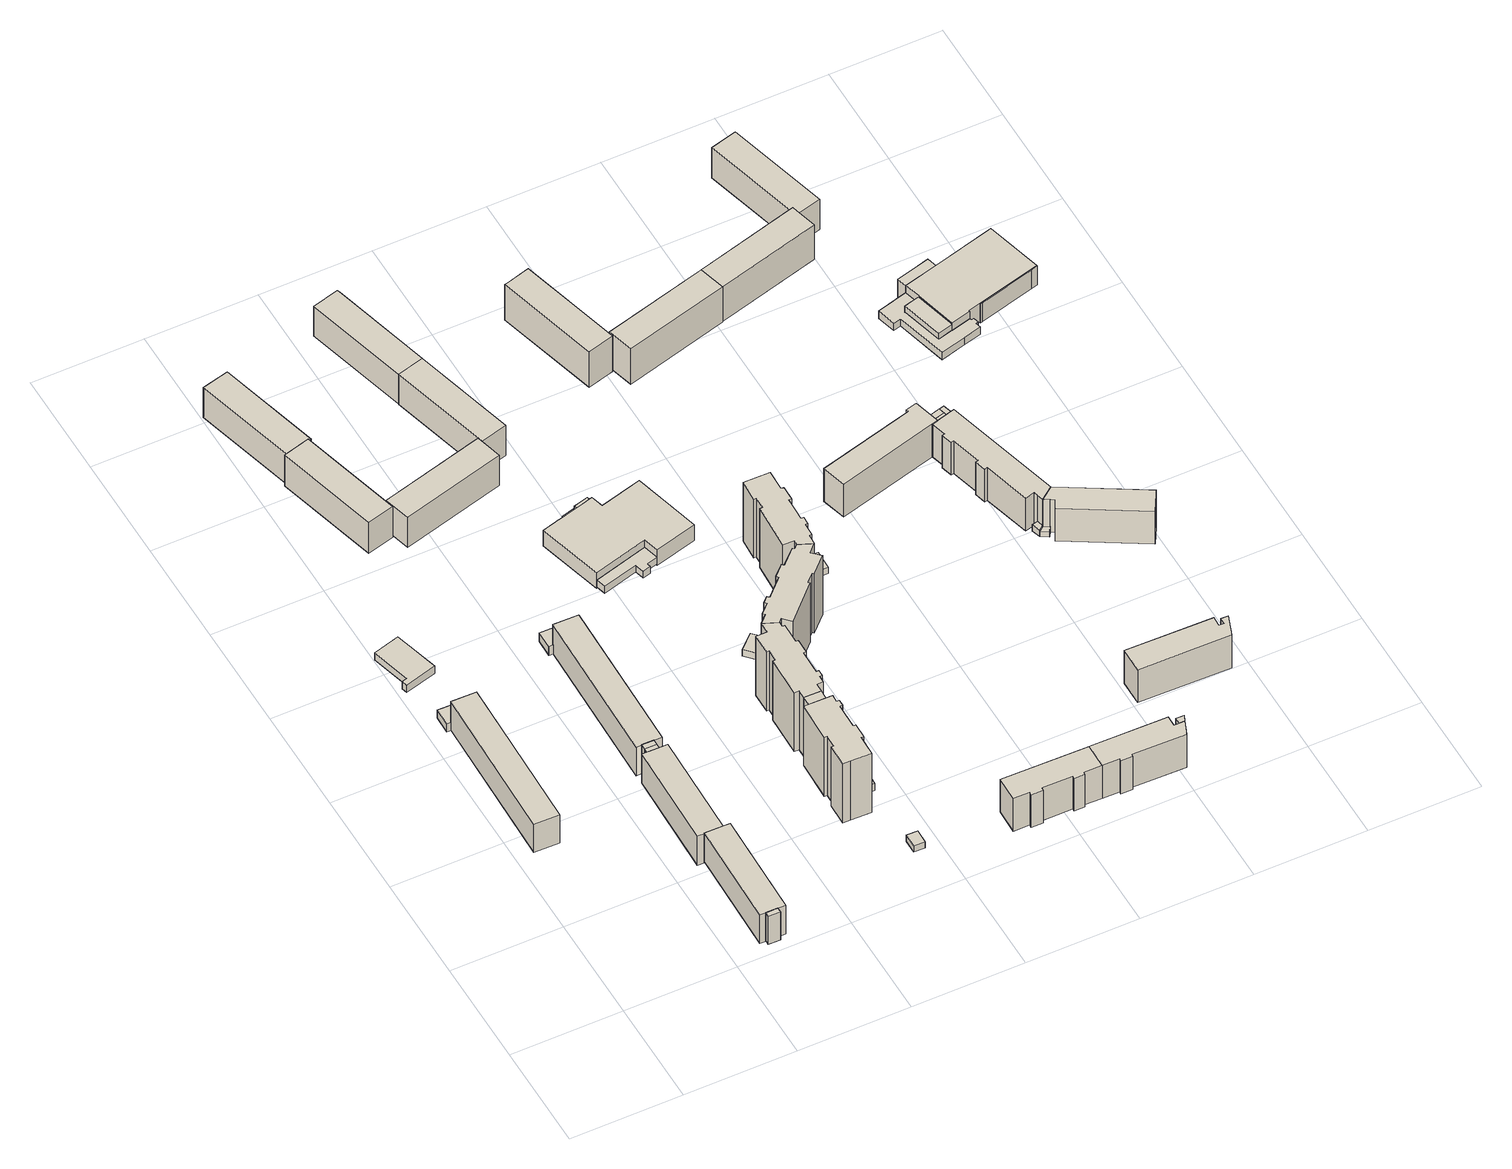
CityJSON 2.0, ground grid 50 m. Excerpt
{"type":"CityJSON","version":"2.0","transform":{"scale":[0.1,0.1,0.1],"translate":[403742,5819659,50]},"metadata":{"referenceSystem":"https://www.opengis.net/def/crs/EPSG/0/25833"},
"CityObjects":{
"building1":{"type":"Building","attributes":{"Gemeindeschluessel":"11000010","BezugspunktDach":"2200","function":"31001_1010","measuredHeight":16.15,"storeysAboveGround":5},"address":[{"country":"Germany","locality":"Berlin","thoroughfareNumber":"26, 28, 30, 32, 34","thoroughfareName":"Lubminer Straße"}],"geometry":[{"type":"Solid","lod":"1","boundaries":[[[[0,1,2,3,4,5]],[[6,7,8,9,10,11]],[[6,11,5,4]],[[7,6,4,3]],[[8,7,3,2]],[[9,8,2,1]],[[10,9,1,0]],[[11,10,0,5]]]]}]},
"building2":{"type":"Building","attributes":{"Gemeindeschluessel":"11000010","BezugspunktDach":"2200","function":"31001_2000","measuredHeight":4.52,"storeysAboveGround":1},"address":[{"country":"Germany","locality":"Berlin","thoroughfareNumber":"36","thoroughfareName":"Lubminer Straße"}],"geometry":[{"type":"Solid","lod":"1","boundaries":[[[[12,13,14,15,16,17,18,19]],[[20,21,22,23,24,25,26,27]],[[20,27,19,18]],[[21,20,18,17]],[[22,21,17,16]],[[23,22,16,15]],[[24,23,15,14]],[[25,24,14,13]],[[26,25,13,12]],[[27,26,12,19]]]]}]},
"building3":{"type":"Building","attributes":{"Gemeindeschluessel":"11000010","BezugspunktDach":"2200","function":"31001_3061","measuredHeight":4.11,"storeysAboveGround":1},"address":[{"country":"Germany","locality":"Berlin","thoroughfareNumber":"38","thoroughfareName":"Lubminer Straße"}],"geometry":[{"type":"Solid","lod":"1","boundaries":[[[[28,29,30,31,32,33]],[[34,35,36,37,38,39]],[[34,39,33,32]],[[35,34,32,31]],[[36,35,31,30]],[[37,36,30,29]],[[38,37,29,28]],[[39,38,28,33]]]]}]},
"building4":{"type":"Building","attributes":{"Gemeindeschluessel":"11000010","function":"31001_1010"},"address":[{"country":"Germany","locality":"Berlin","thoroughfareNumber":"31, 33, 35, 37","thoroughfareName":"Lion-Feuchtwanger-Straße"}],"children":["building4-1","building4-2"]},
"building4-1":{"type":"BuildingPart","attributes":{"BezugspunktDach":"2200","measuredHeight":16.29,"storeysAboveGround":5},"parents":["building4"],"geometry":[{"type":"MultiSurface","lod":"1","boundaries":[[[40,41,42,43,44,45,46]],[[47,48,49,50,51,52,53]],[[47,53,46,45]],[[48,47,45,44]],[[49,48,44,43]],[[50,49,43,42]],[[51,50,42,41]],[[52,51,54,55,40]],[[53,52,40,46]],[[56,41,40,55,54]]]}]},
"building4-2":{"type":"BuildingPart","attributes":{"BezugspunktDach":"2200","measuredHeight":15.91,"storeysAboveGround":5},"parents":["building4"],"geometry":[{"type":"MultiSurface","lod":"1","boundaries":[[[57,58,59,60]],[[55,54,61,62]],[[55,62,60,59]],[[54,41,40,63,59,58]],[[61,54,58,57]],[[62,61,57,60]],[[55,63,40,41,54]]]}]},
"building5":{"type":"Building","attributes":{"Gemeindeschluessel":"11000010","function":"31001_1010"},"address":[{"country":"Germany","locality":"Berlin","thoroughfareNumber":"39, 41, 43, 45","thoroughfareName":"Lion-Feuchtwanger-Straße"}],"children":["building5-1","building5-2"]},
"building5-1":{"type":"BuildingPart","attributes":{"BezugspunktDach":"2200","measuredHeight":16.66,"storeysAboveGround":5},"parents":["building5"],"geometry":[{"type":"MultiSurface","lod":"1","boundaries":[[[64,65,66,67,68,69,70]],[[71,72,73,74,75,76,77]],[[71,77,70,69]],[[72,71,69,68]],[[73,78,79,80,68,67]],[[74,73,67,66]],[[75,74,66,65]],[[76,75,65,64]],[[77,76,64,70]],[[72,80,79,78,73]]]}]},
"building5-2":{"type":"BuildingPart","attributes":{"BezugspunktDach":"2200","measuredHeight":16.32,"storeysAboveGround":5},"parents":["building5"],"geometry":[{"type":"MultiSurface","lod":"1","boundaries":[[[78,81,82,79]],[[83,84,85,86]],[[83,86,79,82]],[[84,83,82,81]],[[85,84,81,78]],[[86,85,73,72,87]],[[87,72,73,78,79]]]}]},
"building6":{"type":"Building","attributes":{"Gemeindeschluessel":"11000010","function":"31001_1010"},"address":[{"country":"Germany","locality":"Berlin","thoroughfareNumber":"47, 49, 51, 53, 55, 57","thoroughfareName":"Lion-Feuchtwanger-Straße"}],"children":["building6-1","building6-2"]},
"building6-1":{"type":"BuildingPart","attributes":{"BezugspunktDach":"2200","measuredHeight":16.39,"storeysAboveGround":5},"parents":["building6"],"geometry":[{"type":"MultiSurface","lod":"1","boundaries":[[[88,89,90,91,92,93,94,95]],[[96,97,98,99,100,101,102,103]],[[96,103,95,94]],[[97,96,94,93]],[[98,97,93,92]],[[99,98,92,91]],[[100,99,91,90]],[[101,100,90,89]],[[102,101,89,104,105]],[[105,104,89,88]]]}]},
"building6-2":{"type":"BuildingPart","attributes":{"BezugspunktDach":"2200","measuredHeight":16.26,"storeysAboveGround":5},"parents":["building6"],"geometry":[{"type":"MultiSurface","lod":"1","boundaries":[[[81,106,107,82]],[[105,104,108,109]],[[105,109,82,107]],[[89,88,105,107,106]],[[108,104,106,81]],[[109,108,81,82]],[[104,105,88,89]]]}]},
"building7":{"type":"Building","attributes":{"Gemeindeschluessel":"11000010","BezugspunktDach":"2200","function":"31001_1010","measuredHeight":17.74,"storeysAboveGround":5},"address":[{"country":"Germany","locality":"Berlin","thoroughfareNumber":"72, 74, 76, 78","thoroughfareName":"Teterower Ring"}],"geometry":[{"type":"Solid","lod":"1","boundaries":[[[[110,111,112,113,114,115]],[[116,117,118,119,120,121]],[[116,121,115,114]],[[117,116,114,113]],[[118,117,113,112]],[[119,118,112,111]],[[120,119,111,110]],[[121,120,110,115]]]]}]},
"building8":{"type":"Building","attributes":{"Gemeindeschluessel":"11000010","BezugspunktDach":"2200","function":"31001_1010","measuredHeight":17.21,"storeysAboveGround":5},"address":[{"country":"Germany","locality":"Berlin","thoroughfareNumber":"80, 82, 84, 86","thoroughfareName":"Teterower Ring"}],"geometry":[{"type":"Solid","lod":"1","boundaries":[[[[122,123,124,125,126]],[[127,128,129,130,131]],[[127,131,126,125]],[[128,127,125,124]],[[129,128,124,123]],[[130,129,123,122]],[[131,130,122,126]]]]}]},
"building9":{"type":"Building","attributes":{"Gemeindeschluessel":"11000010","BezugspunktDach":"2200","function":"31001_9998","measuredHeight":5,"storeysAboveGround":1},"address":[{"country":"Germany","locality":"Berlin","thoroughfareNumber":"59","thoroughfareName":"Lion-Feuchtwanger-Straße"}],"geometry":[{"type":"Solid","lod":"1","boundaries":[[[[132,133,134,135,136,137,138,139,140]],[[141,142,143,99,98,97,96,144,145]],[[141,145,140,139]],[[142,141,139,138]],[[143,142,138,137]],[[99,143,137,136]],[[98,99,136,135]],[[97,98,135,134]],[[96,97,134,133]],[[144,96,133,132]],[[145,144,132,140]]]]}]},
"building10":{"type":"Building","attributes":{"Gemeindeschluessel":"11000010","BezugspunktDach":"2200","function":"31001_1010","measuredHeight":17.38,"storeysAboveGround":5},"address":[{"country":"Germany","locality":"Berlin","thoroughfareNumber":"64, 66, 68, 70","thoroughfareName":"Teterower Ring"}],"geometry":[{"type":"Solid","lod":"1","boundaries":[[[[146,147,148,149,150,151]],[[152,153,154,155,156,157]],[[152,157,151,150]],[[153,152,150,149]],[[154,153,149,148]],[[155,154,148,147]],[[156,155,147,146]],[[157,156,146,151]]]]}]},
"building11":{"type":"Building","attributes":{"Gemeindeschluessel":"11000010","BezugspunktDach":"2200","function":"31001_2000","measuredHeight":3.45,"storeysAboveGround":1},"address":[{"country":"Germany","locality":"Berlin","thoroughfareNumber":"25 (3)","thoroughfareName":"Bansiner Straße"}],"geometry":[{"type":"Solid","lod":"1","boundaries":[[[[158,159,160,161]],[[162,163,164,165]],[[162,165,161,160]],[[163,162,160,159]],[[164,163,159,158]],[[165,164,158,161]]]]}]},
"building12":{"type":"Building","attributes":{"Gemeindeschluessel":"11000010","function":"31001_1010"},"address":[{"country":"Germany","locality":"Berlin","thoroughfareNumber":"27, 27A","thoroughfareName":"Bansiner Straße"}],"children":["building12-1","building12-2","building12-3"]},
"building12-1":{"type":"BuildingPart","attributes":{"BezugspunktDach":"2200","measuredHeight":33.94,"storeysAboveGround":11},"parents":["building12"],"geometry":[{"type":"MultiSurface","lod":"1","boundaries":[[[166,167,168,169,170,171,172,173,174,175,176,177,178,179,180,181,182,183,184,185]],[[186,187,188,189,190,191,192,193,194,195,196,197,198,199,200,201,202,203,204,205]],[[186,205,185,184]],[[187,186,184,183]],[[188,187,183,182]],[[189,188,182,181]],[[190,189,181,180]],[[191,190,180,179]],[[192,191,206,207]],[[193,192,178,177]],[[194,193,177,176]],[[195,194,176,175]],[[196,195,175,174]],[[197,196,174,173]],[[198,197,173,172]],[[199,198,172,171]],[[200,199,171,170]],[[201,200,170,169]],[[202,201,169,168]],[[203,202,168,167]],[[204,203,167,166]],[[205,204,166,185]],[[207,206,179,178]]]}]},
"building12-2":{"type":"BuildingPart","attributes":{"BezugspunktDach":"2200","measuredHeight":33.38,"storeysAboveGround":11},"parents":["building12"],"geometry":[{"type":"MultiSurface","lod":"1","boundaries":[[[178,208,209,179]],[[210,211,207,206]],[[210,206,179,209]],[[207,211,208,178]],[[212,211,210,209,208]],[[207,213,178,179,206]]]}]},
"building12-3":{"type":"BuildingPart","attributes":{"BezugspunktDach":"2200","measuredHeight":33.84,"storeysAboveGround":11},"parents":["building12"],"geometry":[{"type":"MultiSurface","lod":"1","boundaries":[[[214,209,208,215,216,217,218,219,220,221,222,223,224,225,226,227,228,229,230,231,232,233,234,235,236]],[[237,238,239,240,241,242,243,244,245,246,247,248,249,250,251,252,253,254,255,256,257,258,259,260,261]],[[237,261,236,235]],[[238,237,235,234]],[[239,238,234,233]],[[240,239,233,232]],[[241,240,232,231]],[[242,241,231,230]],[[243,242,230,229]],[[244,243,229,228]],[[245,244,228,227]],[[246,245,227,226]],[[247,246,226,225]],[[248,247,225,224]],[[249,248,224,223]],[[250,249,223,222]],[[251,250,222,221]],[[252,251,221,220]],[[253,252,220,219]],[[254,253,219,218]],[[255,254,218,217]],[[256,255,217,216]],[[257,256,216,215]],[[258,257,215,208]],[[208,211,210,259,258,208,209]],[[260,259,209,214]],[[261,260,214,236]],[[210,211,208,209]]]}]},
"building13":{"type":"Building","attributes":{"Gemeindeschluessel":"11000010","BezugspunktDach":"2200","function":"31001_2000","measuredHeight":3.96,"storeysAboveGround":1},"address":[{"country":"Germany","locality":"Berlin","thoroughfareNumber":"27 (1)","thoroughfareName":"Bansiner Straße"}],"geometry":[{"type":"Solid","lod":"1","boundaries":[[[[262,263,264,265]],[[266,267,268,269]],[[266,269,265,264]],[[267,266,264,263]],[[268,267,263,262]],[[269,268,262,265]]]]}]},
"building14":{"type":"Building","attributes":{"Gemeindeschluessel":"11000010","BezugspunktDach":"2200","function":"31001_2000","measuredHeight":3.83,"storeysAboveGround":1},"address":[{"country":"Germany","locality":"Berlin","thoroughfareNumber":"27 (2)","thoroughfareName":"Bansiner Straße"}],"geometry":[{"type":"Solid","lod":"1","boundaries":[[[[270,271,272,273]],[[249,274,275,250]],[[249,250,273,272]],[[274,249,272,271]],[[275,274,271,270]],[[250,275,270,273]]]]}]},
"building15":{"type":"Building","attributes":{"Gemeindeschluessel":"11000010","BezugspunktDach":"2200","function":"51009_1610","measuredHeight":6.56,"storeysAboveGround":0},"address":[{"country":"Germany","locality":"Berlin"}],"geometry":[{"type":"Solid","lod":"1","boundaries":[[[[276,277,278,279,280,281]],[[282,283,284,285,286,287]],[[282,287,281,280]],[[283,282,280,279]],[[284,283,279,278]],[[285,284,278,277]],[[286,285,277,276]],[[287,286,276,281]]]]}]},
"building16":{"type":"Building","attributes":{"Gemeindeschluessel":"11000010","BezugspunktDach":"2200","function":"31001_1010","measuredHeight":17.21,"storeysAboveGround":5},"address":[{"country":"Germany","locality":"Berlin","thoroughfareNumber":"34, 36, 38, 40","thoroughfareName":"Tollensestraße"}],"geometry":[{"type":"Solid","lod":"1","boundaries":[[[[288,289,290,291,292]],[[293,294,295,296,297]],[[293,297,292,291]],[[294,293,291,290]],[[295,294,290,289]],[[296,295,289,288]],[[297,296,288,292]]]]}]},
"building17":{"type":"Building","attributes":{"Gemeindeschluessel":"11000010","BezugspunktDach":"2200","function":"31001_2000","measuredHeight":3.83,"storeysAboveGround":1},"address":[{"country":"Germany","locality":"Berlin","thoroughfareNumber":"52 (1)","thoroughfareName":"Lion-Feuchtwanger-Straße"}],"geometry":[{"type":"Solid","lod":"1","boundaries":[[[[298,299,300,301,302]],[[303,304,305,306,307]],[[303,307,302,301]],[[304,303,301,300]],[[305,304,300,299]],[[306,305,299,298]],[[307,306,298,302]]]]}]},
"building18":{"type":"Building","attributes":{"Gemeindeschluessel":"11000010","BezugspunktDach":"2200","function":"31001_1010","measuredHeight":17.1,"storeysAboveGround":5},"address":[{"country":"Germany","locality":"Berlin","thoroughfareNumber":"26, 28, 30, 32","thoroughfareName":"Tollensestraße"}],"geometry":[{"type":"Solid","lod":"1","boundaries":[[[[292,291,308,309,310]],[[311,312,313,314,315]],[[311,315,310,309]],[[312,311,309,308]],[[313,312,308,291]],[[314,313,291,292]],[[315,314,292,310]]]]}]},
"building19":{"type":"Building","attributes":{"Gemeindeschluessel":"11000010","function":"31001_2050"},"address":[{"country":"Germany","locality":"Berlin","thoroughfareNumber":"61","thoroughfareName":"Lion-Feuchtwanger-Straße"}],"children":["building19-1","building19-2","building19-3","building19-4"]},
"building19-1":{"type":"BuildingPart","attributes":{"BezugspunktDach":"2200","measuredHeight":8.9,"storeysAboveGround":2},"parents":["building19"],"geometry":[{"type":"MultiSurface","lod":"1","boundaries":[[[316,317,318,319,320,321,322,323,324,325,326,327]],[[328,329,330,331,332,333,334,335,336,337,338,339]],[[328,339,327,326]],[[329,340,341,326,325]],[[330,329,325,324]],[[331,330,324,323]],[[342,343,344,323,322]],[[333,332,322,321]],[[334,333,321,320]],[[335,334,320,319]],[[336,335,319,318]],[[345,346,347,348,349,337,336,318,317]],[[350,346,317,316]],[[338,337,349,351]],[[339,338,316,327]],[[328,341,340,329]],[[352,332,331,344,343,342]],[[349,348,347,346,345]],[[351,349,346,350]]]}]},
"building19-2":{"type":"BuildingPart","attributes":{"BezugspunktDach":"2200","measuredHeight":3.86,"storeysAboveGround":2},"parents":["building19"],"geometry":[{"type":"MultiSurface","lod":"1","boundaries":[[[353,354,355,356,357,347,346,350]],[[349,348,358,359,360,361,362,351]],[[358,348,347,357]],[[359,358,357,356]],[[360,359,356,355]],[[361,360,355,354]],[[362,361,354,353]],[[351,362,353,350]],[[349,351,350,346]],[[348,349,363,346,347]]]}]},
"building19-3":{"type":"BuildingPart","attributes":{"BezugspunktDach":"2200","measuredHeight":5.06,"storeysAboveGround":2},"parents":["building19"],"geometry":[{"type":"MultiSurface","lod":"1","boundaries":[[[341,340,364,365]],[[366,367,368,369]],[[366,369,365,364]],[[367,366,364,340]],[[368,367,329,328,370]],[[369,368,341,365]],[[370,328,329,340,341]]]}]},
"building19-4":{"type":"BuildingPart","attributes":{"BezugspunktDach":"2200","measuredHeight":9.87,"storeysAboveGround":2},"parents":["building19"],"geometry":[{"type":"MultiSurface","lod":"1","boundaries":[[[343,342,371,372,373]],[[374,375,376,377,378]],[[374,378,373,372]],[[375,374,372,371]],[[376,375,371,342]],[[377,376,379,332,331,343]],[[378,377,343,373]],[[342,343,331,332,379]]]}]},
"building20":{"type":"Building","attributes":{"Gemeindeschluessel":"11000010","BezugspunktDach":"2200","function":"31001_1010","measuredHeight":33.82,"storeysAboveGround":11},"address":[{"country":"Germany","locality":"Berlin","thoroughfareNumber":"52","thoroughfareName":"Lion-Feuchtwanger-Straße"}],"geometry":[{"type":"Solid","lod":"1","boundaries":[[[[228,380,381,382,383,384,385,386,387,388,389,390,391,392,393,394,395,396,397,398,399,400,401,402,229]],[[403,404,405,306,305,406,407,408,409,410,411,412,413,414,415,416,417,418,419,420,421,422,423,244,243]],[[403,243,229,402]],[[404,403,402,401]],[[405,404,401,400]],[[306,405,400,399]],[[305,306,399,398]],[[406,305,398,397]],[[407,406,397,396]],[[408,407,396,395]],[[409,408,395,394]],[[410,409,394,393]],[[411,410,393,392]],[[412,411,392,391]],[[413,412,391,390]],[[414,413,390,389]],[[415,414,389,388]],[[416,415,388,387]],[[417,416,387,386]],[[418,417,386,385]],[[419,418,385,384]],[[420,419,384,383]],[[421,420,383,382]],[[422,421,382,381]],[[423,422,381,380]],[[244,423,380,228]],[[243,244,228,229]]]]}]},
"building21":{"type":"Building","attributes":{"Gemeindeschluessel":"11000010","BezugspunktDach":"2200","function":"31001_2000","measuredHeight":3.52,"storeysAboveGround":1},"address":[{"country":"Germany","locality":"Berlin","thoroughfareNumber":"52 (2)","thoroughfareName":"Lion-Feuchtwanger-Straße"}],"geometry":[{"type":"Solid","lod":"1","boundaries":[[[[424,425,426,427]],[[428,429,430,431]],[[428,431,427,426]],[[429,428,426,425]],[[430,429,425,424]],[[431,430,424,427]]]]}]},
"building22":{"type":"Building","attributes":{"Gemeindeschluessel":"11000010","BezugspunktDach":"2200","function":"31001_1010","measuredHeight":18.82,"storeysAboveGround":6},"address":[{"country":"Germany","locality":"Berlin","thoroughfareNumber":"26, 28","thoroughfareName":"Bansiner Straße"}],"geometry":[{"type":"Solid","lod":"1","boundaries":[[[[432,433,434,435,436,437,438,439,440,441,442,443]],[[444,445,446,447,448,449,450,451,452,453,454,455]],[[444,455,443,442]],[[445,444,442,441]],[[446,445,441,440]],[[447,446,440,439]],[[448,447,439,438]],[[449,448,438,437]],[[450,449,437,436]],[[451,450,436,435]],[[452,451,435,434]],[[453,452,434,433]],[[454,453,433,432]],[[455,454,432,443]]]]}]},
"building23":{"type":"Building","attributes":{"Gemeindeschluessel":"11000010","BezugspunktDach":"2200","function":"31001_1010","measuredHeight":33.64,"storeysAboveGround":11},"address":[{"country":"Germany","locality":"Berlin","thoroughfareNumber":"29","thoroughfareName":"Bansiner Straße"}],"geometry":[{"type":"Solid","lod":"1","boundaries":[[[[456,389,388,457,458,459,460,461,462,463,464,465,466,467,468,469,470,471,472,473,474,475]],[[476,477,478,479,480,481,482,483,484,485,486,487,488,489,490,491,492,493,494,495,496,497]],[[476,497,475,474]],[[477,476,474,473]],[[478,477,473,472]],[[479,478,472,471]],[[480,479,471,470]],[[481,480,470,469]],[[482,481,469,468]],[[483,482,468,467]],[[484,483,467,466]],[[485,484,466,465]],[[486,485,465,464]],[[487,486,464,463]],[[488,487,463,462]],[[489,488,462,461]],[[490,489,461,460]],[[491,490,460,459]],[[492,491,459,458]],[[493,492,458,457]],[[494,493,457,388]],[[495,494,388,389]],[[496,495,389,456]],[[497,496,456,475]]]]}]},
"building24":{"type":"Building","attributes":{"Gemeindeschluessel":"11000010","BezugspunktDach":"2200","function":"31001_2520","measuredHeight":3.5,"storeysAboveGround":1},"address":[{"country":"Germany","locality":"Berlin","thoroughfareNumber":"54 (1)","thoroughfareName":"Lion-Feuchtwanger-Straße"}],"geometry":[{"type":"Solid","lod":"1","boundaries":[[[[498,499,500,501,502]],[[503,504,505,506,507]],[[503,507,502,501]],[[504,503,501,500]],[[505,504,500,499]],[[506,505,499,498]],[[507,506,498,502]]]]}]},
"building25":{"type":"Building","attributes":{"Gemeindeschluessel":"11000010","BezugspunktDach":"2200","function":"31001_2000","measuredHeight":3.36,"storeysAboveGround":1},"address":[{"country":"Germany","locality":"Berlin","thoroughfareNumber":"54 (2)","thoroughfareName":"Lion-Feuchtwanger-Straße"}],"geometry":[{"type":"Solid","lod":"1","boundaries":[[[[508,509,510,511]],[[512,513,514,515]],[[512,515,511,510]],[[513,512,510,509]],[[514,513,509,508]],[[515,514,508,511]]]]}]},
"building26":{"type":"Building","attributes":{"Gemeindeschluessel":"11000010","BezugspunktDach":"2200","function":"31001_1010","measuredHeight":20.23,"storeysAboveGround":6},"address":[{"country":"Germany","locality":"Berlin","thoroughfareNumber":"33, 35, 37, 39","thoroughfareName":"Tollensestraße"}],"geometry":[{"type":"Solid","lod":"1","boundaries":[[[[516,517,518,519,520,521]],[[522,523,524,525,526,527]],[[522,527,521,520]],[[523,522,520,519]],[[524,523,519,518]],[[525,524,518,517]],[[526,525,517,516]],[[527,526,516,521]]]]}]},
"building27":{"type":"Building","attributes":{"Gemeindeschluessel":"11000010","function":"31001_1010"},"address":[{"country":"Germany","locality":"Berlin","thoroughfareNumber":"22, 24","thoroughfareName":"Bansiner Straße"}],"children":["building27-1","building27-2"]},
"building27-1":{"type":"BuildingPart","attributes":{"BezugspunktDach":"2200","measuredHeight":18.84,"storeysAboveGround":6},"parents":["building27"],"geometry":[{"type":"MultiSurface","lod":"1","boundaries":[[[528,529,530,531,532,533,534,535,536,537,538]],[[445,539,540,541,542,543,544,545,546,547,446]],[[445,446,538,537]],[[539,445,537,536]],[[540,539,536,535]],[[542,541,548,549,533]],[[543,542,533,532]],[[544,543,532,531]],[[545,544,531,530]],[[546,545,530,529]],[[547,546,529,528]],[[446,547,528,538]],[[541,540,535,534]],[[534,533,549,548]]]}]},
"building27-2":{"type":"BuildingPart","attributes":{"BezugspunktDach":"2200","measuredHeight":18.92,"storeysAboveGround":6},"parents":["building27"],"geometry":[{"type":"MultiSurface","lod":"1","boundaries":[[[550,551,552,553]],[[554,555,549,548]],[[554,548,553,552]],[[555,554,552,551]],[[549,555,551,550]],[[556,534,533,549,550,553]],[[548,549,533,534,556]]]}]},
"building28":{"type":"Building","attributes":{"Gemeindeschluessel":"11000010","BezugspunktDach":"2200","function":"31001_1010","measuredHeight":20.25,"storeysAboveGround":6},"address":[{"country":"Germany","locality":"Berlin","thoroughfareNumber":"56, 58, 60, 62","thoroughfareName":"Teterower Ring"}],"geometry":[{"type":"Solid","lod":"1","boundaries":[[[[557,558,559,560,561]],[[562,563,564,565,566]],[[562,566,561,560]],[[563,562,560,559]],[[564,563,559,558]],[[565,564,558,557]],[[566,565,557,561]]]]}]},
"building29":{"type":"Building","attributes":{"Gemeindeschluessel":"11000010","BezugspunktDach":"2200","function":"31001_1010","measuredHeight":18.7,"storeysAboveGround":6},"address":[{"country":"Germany","locality":"Berlin","thoroughfareNumber":"31, 33","thoroughfareName":"Bansiner Straße"}],"geometry":[{"type":"Solid","lod":"1","boundaries":[[[[567,568,569,570,571,572,573,574]],[[575,576,577,578,579,580,581,582]],[[575,582,574,573]],[[576,575,573,572]],[[577,576,572,571]],[[578,577,571,570]],[[579,578,570,569]],[[580,579,569,568]],[[581,580,568,567]],[[582,581,567,574]]]]}]},
"building30":{"type":"Building","attributes":{"Gemeindeschluessel":"11000010","BezugspunktDach":"2200","function":"31001_1010","measuredHeight":18.95,"storeysAboveGround":6},"address":[{"country":"Germany","locality":"Berlin","thoroughfareNumber":"42, 44","thoroughfareName":"Bansiner Straße"}],"geometry":[{"type":"Solid","lod":"1","boundaries":[[[[583,584,585,586,587,588,589,590,591]],[[592,593,594,595,596,597,598,599,600]],[[592,600,591,590]],[[593,592,590,589]],[[594,593,589,588]],[[595,594,588,587]],[[596,595,587,586]],[[597,596,586,585]],[[598,597,585,584]],[[599,598,584,583]],[[600,599,583,591]]]]}]},
"building31":{"type":"Building","attributes":{"Gemeindeschluessel":"11000010","function":"31001_1010"},"address":[{"country":"Germany","locality":"Berlin","thoroughfareNumber":"35, 37, 39","thoroughfareName":"Bansiner Straße"}],"children":["building31-1","building31-2"]},
"building31-1":{"type":"BuildingPart","attributes":{"BezugspunktDach":"2200","measuredHeight":18.71,"storeysAboveGround":6},"parents":["building31"],"geometry":[{"type":"MultiSurface","lod":"1","boundaries":[[[601,602,603,604,605,606,607,608,609,610,611,612,613,614,569,568]],[[579,615,616,617,618,619,620,621,622,623,624,625,626,627,628,580]],[[579,580,568,569]],[[615,579,569,614]],[[616,615,614,613]],[[617,616,613,612]],[[629,630,612,611]],[[618,617,631,632,633]],[[619,618,611,610]],[[620,619,610,609]],[[621,620,609,608]],[[622,621,608,607]],[[623,622,607,606]],[[624,623,606,605]],[[625,624,605,604]],[[626,625,604,603]],[[627,626,603,602]],[[628,627,602,601]],[[580,628,601,568]],[[633,632,631,630,629]]]}]},
"building31-2":{"type":"BuildingPart","attributes":{"BezugspunktDach":"2200","measuredHeight":4.16,"storeysAboveGround":6},"parents":["building31"],"geometry":[{"type":"MultiSurface","lod":"1","boundaries":[[[634,630,629,635]],[[633,632,636,637]],[[633,637,635,629]],[[636,632,630,634]],[[637,636,634,635]],[[633,638,629,630,632]]]}]},
"building32":{"type":"Building","attributes":{"Gemeindeschluessel":"11000010","function":"31001_2000"},"address":[{"country":"Germany","locality":"Berlin","thoroughfareNumber":"10","thoroughfareName":"Clara-Zetkin-Weg"}],"children":["building32-1","building32-2","building32-3"]},
"building32-1":{"type":"BuildingPart","attributes":{"BezugspunktDach":"2200","measuredHeight":4.28,"storeysAboveGround":1},"parents":["building32"],"geometry":[{"type":"MultiSurface","lod":"1","boundaries":[[[639,640,641,642,643,644,645]],[[646,647,648,649,650,651,652]],[[646,652,645,644]],[[653,654,646,644,643]],[[648,655,656,643,642]],[[649,648,642,641]],[[650,649,641,640]],[[651,650,640,639]],[[652,651,639,645]],[[647,646,654,653]],[[647,656,655,648,657]]]}]},
"building32-2":{"type":"BuildingPart","attributes":{"BezugspunktDach":"2200","measuredHeight":4.2,"storeysAboveGround":1},"parents":["building32"],"geometry":[{"type":"MultiSurface","lod":"1","boundaries":[[[655,658,659,660]],[[661,662,648,663]],[[661,663,660,659]],[[662,661,659,658]],[[648,662,658,655]],[[648,655,656,647]],[[660,663,647,656]]]}]},
"building32-3":{"type":"BuildingPart","attributes":{"BezugspunktDach":"2200","measuredHeight":4.2,"storeysAboveGround":1},"parents":["building32"],"geometry":[{"type":"MultiSurface","lod":"1","boundaries":[[[654,653,664,665]],[[663,647,646,666]],[[663,666,665,664]],[[647,656,660,663,664,653]],[[666,646,654,665]],[[663,660,656,647]],[[667,646,647,653,654]]]}]},
"building33":{"type":"Building","attributes":{"Gemeindeschluessel":"11000010","BezugspunktDach":"2200","function":"31001_1010","measuredHeight":19.8,"storeysAboveGround":6},"address":[{"country":"Germany","locality":"Berlin","thoroughfareNumber":"48, 50, 52, 54","thoroughfareName":"Teterower Ring"}],"geometry":[{"type":"Solid","lod":"1","boundaries":[[[[559,668,669,670,560]],[[671,672,673,674,675]],[[671,675,560,670]],[[672,671,670,669]],[[673,672,669,668]],[[674,673,668,559]],[[675,674,559,560]]]]}]},
"building34":{"type":"Building","attributes":{"Gemeindeschluessel":"11000010","function":"31001_1010"},"address":[{"country":"Germany","locality":"Berlin","thoroughfareNumber":"41, 43","thoroughfareName":"Bansiner Straße"}],"children":["building34-1","building34-2"]},
"building34-1":{"type":"BuildingPart","attributes":{"BezugspunktDach":"2200","measuredHeight":18.71,"storeysAboveGround":6},"parents":["building34"],"geometry":[{"type":"MultiSurface","lod":"1","boundaries":[[[676,677,678,679,680,681,613,612]],[[616,682,683,684,685,686,687,617]],[[616,617,612,613]],[[682,616,613,681]],[[683,682,681,680]],[[684,683,680,679]],[[685,684,679,678]],[[686,685,678,677]],[[687,686,677,676]],[[688,689,690,676,612]],[[617,687,691,692,632]],[[632,692,691,690,689,688]]]}]},
"building34-2":{"type":"BuildingPart","attributes":{"BezugspunktDach":"2200","measuredHeight":3.08,"storeysAboveGround":6},"parents":["building34"],"geometry":[{"type":"MultiSurface","lod":"1","boundaries":[[[693,690,689,694]],[[632,692,695,636]],[[632,636,694,689]],[[695,692,690,693]],[[636,695,693,694]],[[692,632,696,689,690]]]}]},
"building35":{"type":"Building","attributes":{"Gemeindeschluessel":"11000010","BezugspunktDach":"2200","function":"31001_1010","measuredHeight":17.27,"storeysAboveGround":6},"address":[{"country":"Germany","locality":"Berlin","thoroughfareNumber":"40, 42, 44, 46","thoroughfareName":"Teterower Ring"}],"geometry":[{"type":"Solid","lod":"1","boundaries":[[[[697,698,699,700,701]],[[702,703,704,705,706]],[[702,706,701,700]],[[703,702,700,699]],[[704,703,699,698]],[[705,704,698,697]],[[706,705,697,701]]]]}]},
"building36":{"type":"Building","attributes":{"Gemeindeschluessel":"11000010","function":"31001_3221"},"address":[{"country":"Germany","locality":"Berlin","thoroughfareNumber":"13","thoroughfareName":"Clara-Zetkin-Weg"}],"children":["building36-1","building36-2","building36-3","building36-4","building36-5"]},
"building36-1":{"type":"BuildingPart","attributes":{"BezugspunktDach":"2200","measuredHeight":10.75,"storeysAboveGround":2},"parents":["building36"],"geometry":[{"type":"MultiSurface","lod":"1","boundaries":[[[707,708,709,710,711,712,713,714,715]],[[716,717,718,719,720,721,722,723,724]],[[725,726,727,728,729,715,714]],[[717,716,714,713]],[[718,717,713,712]],[[720,719,711,710]],[[721,720,710,709]],[[730,731,709,708]],[[722,721,732,733]],[[724,723,734,735,736,737,707,715]],[[716,738,727,726,725]],[[738,739,728,727]],[[739,724,740,729,728]],[[712,711,719,718]],[[733,732,731,730]],[[722,741,742,723]],[[737,736,735,734]]]}]},
"building36-2":{"type":"BuildingPart","attributes":{"BezugspunktDach":"2200","measuredHeight":10.59,"storeysAboveGround":2},"parents":["building36"],"geometry":[{"type":"MultiSurface","lod":"1","boundaries":[[[729,728,727,726,743,744,745,746]],[[747,748,749,716,738,739,724,750]],[[747,750,746,745]],[[748,747,745,744]],[[749,748,744,743]],[[716,749,743,726]],[[750,724,729,746]],[[738,716,726,727]],[[739,738,727,728]],[[751,739,728,729,724]]]}]},
"building36-3":{"type":"BuildingPart","attributes":{"BezugspunktDach":"2200","measuredHeight":4.28,"storeysAboveGround":2},"parents":["building36"],"geometry":[{"type":"MultiSurface","lod":"1","boundaries":[[[752,753,754,755,756,757,758,759,760,731,761,762,737,736,763]],[[735,734,764,765,732,766,767,768,769,770,771,772,773,774,775]],[[735,775,763,736]],[[766,732,731,760]],[[767,766,760,759]],[[768,767,759,758]],[[769,768,758,757]],[[770,769,757,756]],[[771,770,756,755]],[[772,771,755,754]],[[773,772,754,753]],[[774,773,753,752]],[[775,774,752,763]],[[735,776,736,737,734]],[[734,737,762,764]],[[765,764,762,761]],[[732,733,730,731]],[[765,761,730,733]]]}]},
"building36-4":{"type":"BuildingPart","attributes":{"BezugspunktDach":"2200","measuredHeight":10.08,"storeysAboveGround":2},"parents":["building36"],"geometry":[{"type":"MultiSurface","lod":"1","boundaries":[[[777,741,742,778]],[[723,722,779,780]],[[737,762,764,734,723,780,778,742]],[[779,722,741,777],[765,761,730,733]],[[762,761,765,764,781,780,779,777,778]],[[734,764,762,737]],[[723,742,741,722]],[[730,761,765,733]],[[781,764,765,761,762]]]}]},
"building36-5":{"type":"BuildingPart","attributes":{"BezugspunktDach":"2200","measuredHeight":10.75,"storeysAboveGround":2},"parents":["building36"],"geometry":[{"type":"Solid","lod":"1","boundaries":[[[[782,783,784,785,712,711]],[[718,786,787,788,789,719]],[[786,718,712,785]],[[787,786,785,784]],[[788,787,784,783]],[[789,788,783,782]],[[719,789,782,711]],[[711,712,718,719]]]]}]}
},
"vertices":[
[185,882,190],[199,1601,190],[199,1605,190],[86,1607,190],[86,1603,190],[72,884,190],[86,1603,28],[86,1607,28],[199,1605,28],[199,1601,28],[185,882,28],[72,884,28],
[86,1603,75],[86,1607,75],[199,1605,75],[199,1601,75],[217,1601,75],[219,1682,75],[69,1685,75],[67,1603,75],[69,1685,30],[219,1682,30],[217,1601,30],[199,1601,30],[199,1605,30],[86,1607,30],[86,1603,30],[67,1603,30],
[51,1905,54],[27,1899,54],[34,1873,54],[177,1912,54],[122,2116,54],[3,2083,54],[122,2116,13],[177,1912,13],[34,1873,13],[27,1899,13],[51,1905,13],[3,2083,13],
[638,28,220],[691,28,220],[726,27,220],[736,510,220],[707,511,220],[623,512,220],[613,29,220],[623,512,57],[707,511,57],[736,510,57],[726,27,57],[691,28,57],[638,28,57],[613,29,57],[691,28,63],[638,28,63],[691,28,181],
[691,4,222],[691,28,222],[638,28,222],[638,5,222],[691,4,63],[638,5,63],[638,28,182],
[623,512,216],[707,511,216],[717,995,216],[681,995,216],[628,996,216],[604,997,216],[594,513,216],[604,997,49],[628,996,49],[681,995,49],[717,995,49],[707,511,49],[623,512,49],[594,513,49],[681,995,211],[628,996,211],[628,996,193],
[682,1019,211],[629,1020,211],[629,1020,48],[682,1019,48],[681,995,48],[628,996,48],[628,996,173],
[629,1045,208],[682,1044,208],[718,1043,208],[731,1762,208],[731,1766,208],[618,1768,208],[618,1764,208],[604,1045,208],[618,1764,44],[618,1768,44],[731,1766,44],[731,1762,44],[718,1043,44],[682,1044,44],[629,1045,44],[604,1045,44],[682,1044,49],[629,1045,49],
[682,1044,211],[629,1045,211],[682,1019,49],[629,1020,49],
[244,2589,192],[364,2620,192],[354,2655,192],[239,3088,192],[135,3060,192],[120,3056,192],[135,3060,14],[239,3088,14],[354,2655,14],[364,2620,14],[244,2589,14],[120,3056,14],
[135,3060,180],[239,3088,180],[254,3092,180],[131,3557,180],[11,3527,180],[131,3557,8],[254,3092,8],[239,3088,8],[135,3060,8],[11,3527,8],
[601,1764,94],[618,1764,94],[618,1768,94],[731,1766,94],[731,1762,94],[749,1762,94],[751,1843,94],[601,1846,94],[600,1765,94],[601,1846,44],[751,1843,44],[749,1762,44],[601,1764,44],[600,1765,44],
[364,2620,200],[386,2536,200],[853,2660,200],[828,2756,200],[822,2779,200],[354,2655,200],[822,2779,27],[828,2756,27],[853,2660,27],[386,2536,27],[364,2620,27],[354,2655,27],
[1410,167,104],[1412,231,104],[1362,232,104],[1360,168,104],[1362,232,69],[1412,231,69],[1410,167,69],[1360,168,69],
[1227,438,400],[1317,436,400],[1319,528,400],[1331,527,400],[1331,533,400],[1333,597,400],[1320,597,400],[1322,713,400],[1335,713,400],[1335,742,400],[1323,742,400],[1324,776,400],[1295,776,400],[1220,778,400],[1198,778,400],[1194,596,400],[1206,595,400],[1205,539,400],[1193,539,400],[1191,438,400],[1193,539,61],[1205,539,61],[1206,595,61],[1194,596,61],[1198,778,61],[1220,778,61],[1295,776,61],[1324,776,61],[1323,742,61],[1335,742,61],[1335,713,61],[1322,713,61],[1320,597,61],[1333,597,61],[1331,533,61],[1331,527,61],[1319,528,61],[1317,436,61],[1227,438,61],[1191,438,61],[1220,778,66],[1295,776,66],
[1297,817,400],[1221,819,400],[1221,819,66],[1297,817,66],[1297,817,318],[1295,776,274],
[1221,858,400],[1298,856,400],[1325,856,400],[1326,887,400],[1338,887,400],[1338,917,400],[1326,917,400],[1328,1027,400],[1340,1027,400],[1341,1091,400],[1341,1096,400],[1330,1096,400],[1332,1189,400],[1320,1189,400],[1321,1212,400],[1256,1240,400],[1255,1190,400],[1205,1191,400],[1204,1097,400],[1215,1097,400],[1214,1045,400],[1203,1045,400],[1199,858,400],[1203,1045,62],[1214,1045,62],[1215,1097,62],[1204,1097,62],[1205,1191,62],[1255,1190,62],[1256,1240,62],[1321,1212,62],[1320,1189,62],[1332,1189,62],[1330,1096,62],[1341,1096,62],[1341,1091,62],[1340,1027,62],[1328,1027,62],[1326,917,62],[1338,917,62],[1338,887,62],[1326,887,62],[1325,856,62],[1298,856,62],[1297,817,62],[1221,819,62],[1221,858,62],[1199,858,62],
[1381,532,101],[1383,596,101],[1333,597,101],[1331,533,101],[1333,597,62],[1383,596,62],[1381,532,62],[1331,533,62],
[1391,1026,100],[1392,1090,100],[1341,1091,100],[1340,1027,100],[1392,1090,62],[1391,1026,62],
[968,2351,88],[976,2325,88],[1034,2340,88],[1027,2366,88],[1026,2369,88],[968,2354,88],[1026,2369,33],[1027,2366,33],[1034,2340,33],[976,2325,33],[968,2351,33],[968,2354,33],
[822,2779,201],[828,2756,201],[948,2787,201],[825,3252,201],[705,3220,201],[825,3252,29],[948,2787,29],[828,2756,29],[822,2779,29],[705,3220,29],
[1316,1333,100],[1340,1356,100],[1382,1396,100],[1321,1459,100],[1255,1397,100],[1321,1459,62],[1382,1396,62],[1340,1356,62],[1316,1333,62],[1255,1397,62],
[704,3709,201],[700,3722,201],[580,3690,201],[700,3722,30],[704,3709,30],[825,3252,30],[705,3220,30],[580,3690,30],
[931,1997,125],[1177,2065,125],[1196,1994,125],[1385,2045,125],[1304,2352,125],[1115,2301,125],[1100,2358,125],[1034,2340,125],[976,2325,125],[954,2319,125],[918,2310,125],[852,2292,125],[918,2310,36],[954,2319,36],[976,2325,36],[1034,2340,36],[1100,2358,36],[1115,2301,36],[1304,2352,36],[1385,2045,36],[1196,1994,36],[1177,2065,36],[931,1997,36],[852,2292,36],[954,2319,86],[918,2310,86],[1100,2358,104],[1034,2340,104],[1034,2340,75],[1177,2065,82],[1177,2065,84],[1196,1994,84],[1196,1994,46],[1177,2065,46],[931,1997,84],[931,1997,46],[1100,2358,87],
[943,1952,84],[1102,1994,84],[1113,1953,84],[1149,1963,84],[1145,1981,84],[1145,1981,46],[1149,1963,46],[1113,1953,46],[1102,1994,46],[943,1952,46],[1177,2065,75],
[946,2345,86],[911,2335,86],[946,2345,35],[954,2319,35],[918,2310,35],[911,2335,35],[918,2310,58],
[1093,2384,104],[1060,2375,104],[1027,2366,104],[1060,2375,35],[1093,2384,35],[1100,2358,35],[1034,2340,35],[1027,2366,35],[1100,2358,58],
[1337,1228,400],[1371,1193,400],[1524,1342,400],[1517,1349,400],[1553,1383,400],[1560,1376,400],[1633,1446,400],[1598,1482,400],[1634,1517,400],[1570,1545,400],[1553,1529,400],[1546,1536,400],[1478,1471,400],[1469,1480,400],[1467,1478,400],[1421,1433,400],[1429,1424,400],[1349,1347,400],[1340,1356,400],[1316,1333,400],[1325,1324,400],[1283,1284,400],[1292,1275,400],[1292,1275,62],[1283,1284,62],[1325,1324,62],[1349,1347,62],[1429,1424,62],[1421,1433,62],[1467,1478,62],[1469,1480,62],[1478,1471,62],[1546,1536,62],[1553,1529,62],[1570,1545,62],[1634,1517,62],[1598,1482,62],[1633,1446,62],[1560,1376,62],[1553,1383,62],[1517,1349,62],[1524,1342,62],[1371,1193,62],[1337,1228,62],
[1421,1433,99],[1467,1478,99],[1432,1514,99],[1386,1470,99],[1432,1514,64],[1467,1478,64],[1421,1433,64],[1386,1470,64],
[1822,78,265],[1822,64,265],[1873,63,265],[1874,77,265],[2009,75,265],[2009,64,265],[2056,63,265],[2056,74,265],[2137,72,265],[2139,185,265],[1753,192,265],[1751,79,265],[1753,192,77],[2139,185,77],[2137,72,77],[2056,74,77],[2056,63,77],[2009,64,77],[2009,75,77],[1874,77,77],[1873,63,77],[1822,64,77],[1822,78,77],[1751,79,77],
[1571,1567,400],[1636,1566,400],[1648,1566,400],[1649,1624,400],[1661,1624,400],[1661,1627,400],[1662,1659,400],[1650,1660,400],[1652,1768,400],[1665,1767,400],[1666,1832,400],[1666,1834,400],[1654,1835,400],[1656,1930,400],[1539,1932,400],[1534,1833,400],[1545,1833,400],[1544,1779,400],[1532,1779,400],[1522,1568,400],[1532,1779,63],[1544,1779,63],[1545,1833,63],[1534,1833,63],[1539,1932,63],[1656,1930,63],[1654,1835,63],[1666,1834,63],[1666,1832,63],[1665,1767,63],[1652,1768,63],[1650,1660,63],[1662,1659,63],[1661,1627,63],[1661,1624,63],[1649,1624,63],[1648,1566,63],[1636,1566,63],[1634,1517,63],[1570,1545,63],[1571,1567,63],[1522,1568,63],
[1751,1624,102],[1754,1712,102],[1664,1714,102],[1662,1659,102],[1661,1627,102],[1662,1659,67],[1664,1714,67],[1754,1712,67],[1751,1624,67],[1661,1627,67],
[1715,1767,100],[1716,1831,100],[1666,1832,100],[1665,1767,100],[1666,1832,66],[1716,1831,66],[1715,1767,66],[1665,1767,66],
[1395,2942,248],[1514,2974,248],[1509,2992,248],[1389,3441,248],[1284,3412,248],[1269,3409,248],[1284,3412,45],[1389,3441,45],[1509,2992,45],[1514,2974,45],[1395,2942,45],[1269,3409,45],
[2213,71,266],[2212,60,266],[2264,59,266],[2265,70,266],[2503,65,266],[2529,130,266],[2504,130,266],[2481,131,266],[2482,179,266],[2139,185,266],[2137,72,266],[2482,179,77],[2481,131,77],[2504,130,77],[2529,130,77],[2503,65,77],[2265,70,77],[2264,59,77],[2212,60,77],[2213,71,77],[2504,130,78],[2529,130,78],
[2529,130,267],[2540,157,267],[2505,158,267],[2504,130,267],[2505,158,78],[2540,157,78],[2504,130,172],
[1514,2974,256],[1541,2873,256],[2009,2998,256],[1977,3117,256],[1509,2992,256],[1977,3117,54],[2009,2998,54],[1541,2873,54],[1514,2974,54],[1509,2992,54],
[1944,1864,249],[2397,1985,249],[2424,1992,249],[2395,2101,249],[2392,2112,249],[2341,2099,249],[2344,2087,249],[1915,1973,249],[2344,2087,62],[2341,2099,62],[2392,2112,62],[2395,2101,62],[2424,1992,62],[2397,1985,62],[1944,1864,62],[1915,1973,62],
[2904,452,260],[2929,519,260],[2939,547,260],[2907,548,260],[2907,520,260],[2883,521,260],[2885,565,260],[2497,574,260],[2495,460,260],[2497,574,71],[2885,565,71],[2883,521,71],[2907,520,71],[2907,548,71],[2939,547,71],[2929,519,71],[2904,452,71],[2495,460,71],
[2415,1918,249],[2404,1915,249],[2417,1865,249],[2429,1868,249],[2465,1733,249],[2453,1730,249],[2466,1680,249],[2478,1683,249],[2535,1471,249],[2578,1482,249],[2584,1463,249],[2592,1435,249],[2650,1479,249],[2507,2015,249],[2507,2015,62],[2650,1479,62],[2592,1435,62],[2584,1463,62],[2578,1482,62],[2535,1471,62],[2478,1683,62],[2466,1680,62],[2453,1730,62],[2465,1733,62],[2429,1868,62],[2417,1865,62],[2404,1915,62],[2415,1918,62],[2584,1463,100],[2592,1435,100],[2592,1435,91],[2592,1435,64],[2584,1463,64],
[2569,1417,100],[2557,1457,100],[2569,1417,64],[2557,1457,64],[2584,1463,94],
[2424,1992,104],[2507,2015,104],[2555,2028,104],[2543,2076,104],[2527,2135,104],[2442,2113,104],[2395,2101,104],[2442,2113,61],[2527,2135,61],[2543,2076,61],[2555,2028,61],[2507,2015,61],[2424,1992,61],[2395,2101,61],[2527,2135,103],[2442,2113,103],[2543,2076,101],[2527,2135,101],[2537,2098,61],
[2567,2083,101],[2543,2169,101],[2520,2163,101],[2543,2169,61],[2567,2083,61],[2520,2163,61],
[2520,2163,103],[2435,2139,103],[2435,2139,61],[2442,2113,84],
[2476,3123,256],[2450,3223,256],[2444,3242,256],[2444,3242,58],[2450,3223,58],[2476,3123,58],[2009,2998,58],[1977,3117,58],
[2616,1421,249],[2634,1410,249],[2613,1370,249],[2949,1175,249],[2993,1252,249],[3005,1273,249],[3005,1273,62],[2993,1252,62],[2949,1175,62],[2613,1370,62],[2634,1410,62],[2616,1421,62],[2592,1435,83],[2592,1435,94],[2616,1421,94],[2616,1421,71],[2616,1421,64],
[2603,1397,94],[2569,1417,94],[2603,1397,64],[2592,1435,67],
[2444,3242,228],[2450,3223,228],[2569,3255,228],[2445,3722,228],[2325,3690,228],[2445,3722,55],[2569,3255,55],[2450,3223,55],[2444,3242,55],[2325,3690,55],
[2707,2692,148],[2756,2503,148],[2845,2526,148],[2843,2530,148],[2899,2545,148],[3187,2620,148],[3120,2875,148],[2842,2802,148],[2688,2762,148],[2842,2802,40],[3120,2875,40],[3187,2620,40],[2899,2545,40],[2843,2530,40],[2845,2526,40],[2756,2503,40],[2707,2692,40],[2688,2762,40],[2842,2802,120],[2842,2802,145],[2765,2782,145],[2700,2765,145],[2688,2762,145],[2756,2503,107],[2845,2526,107],[2845,2526,65],[2756,2503,65],[2707,2692,65],[2688,2762,65],[2688,2762,107],[2707,2692,107],[2765,2782,40],[2700,2765,40],[2688,2762,101],[2756,2503,141],[2707,2692,141],
[2830,2848,145],[2753,2828,145],[2688,2811,145],[2676,2808,145],[2688,2811,40],[2753,2828,40],[2830,2848,40],[2676,2808,40],[2692,2763,40],
[2571,2641,107],[2606,2650,107],[2666,2418,107],[2781,2448,107],[2860,2468,107],[2854,2493,107],[2865,2496,107],[2858,2520,107],[2847,2516,107],[2687,2485,107],[2637,2673,107],[2549,2725,107],[2637,2673,65],[2687,2485,65],[2847,2516,65],[2858,2520,65],[2865,2496,65],[2854,2493,65],[2860,2468,65],[2781,2448,65],[2666,2418,65],[2606,2650,65],[2571,2641,65],[2549,2725,65],[2688,2762,75],
[2687,2485,141],[2637,2673,141],[2687,2485,40],[2637,2673,40],[2637,2673,79],
[2900,2541,148],[2910,2543,148],[3159,2608,148],[3188,2616,148],[3188,2616,40],[3159,2608,40],[2910,2543,40],[2900,2541,40]
]}
